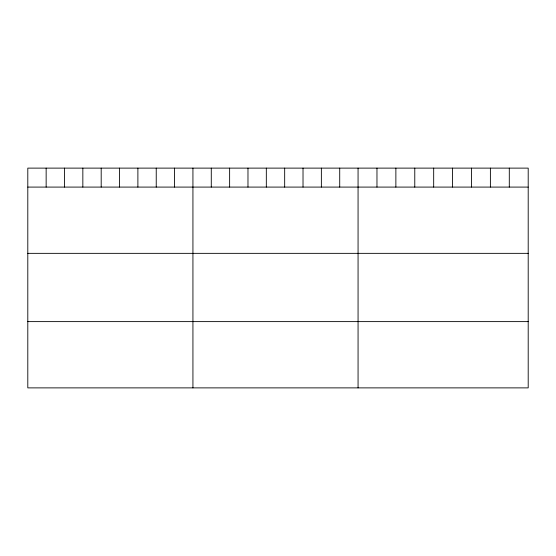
<?xml version="1.0" encoding="UTF-8"?>
<svg xmlns="http://www.w3.org/2000/svg" width="556" height="556" viewBox="0 0 556 556"><rect width="100%" height="100%" fill="white"/><g stroke="black" fill="none" stroke-linecap="round" stroke-linejoin="round"><path stroke-width="0.83" d="M528.2 187.087L528.2 387.88L27.8 387.88L27.8 168.12L528.2 168.12L528.2 187.087L27.8 187.087M27.8 253.348L528.2 253.348M27.8 321.618L528.2 321.618M509.296 168.12L509.296 187.087M490.392 168.12L490.392 187.087M471.488 168.12L471.488 187.087M452.584 168.12L452.584 187.087M433.68 168.12L433.68 187.087M414.776 168.12L414.776 187.087M395.872 168.12L395.872 187.087M376.968 168.12L376.968 187.087M358.064 168.12L358.064 387.88M339.716 168.12L339.716 187.087M321.368 168.12L321.368 187.087M303.02 168.12L303.02 187.087M284.672 168.12L284.672 187.087M266.324 168.12L266.324 187.087M247.976 168.12L247.976 187.087M229.628 168.12L229.628 187.087M211.28 168.12L211.28 187.087M192.932 168.12L192.932 387.88M174.584 168.12L174.584 187.087M156.236 168.12L156.236 187.087M137.888 168.12L137.888 187.087M119.54 168.12L119.54 187.087M101.192 168.12L101.192 187.087M82.844 168.12L82.844 187.087M64.496 168.12L64.496 187.087M46.148 168.12L46.148 187.087"/></g></svg>
